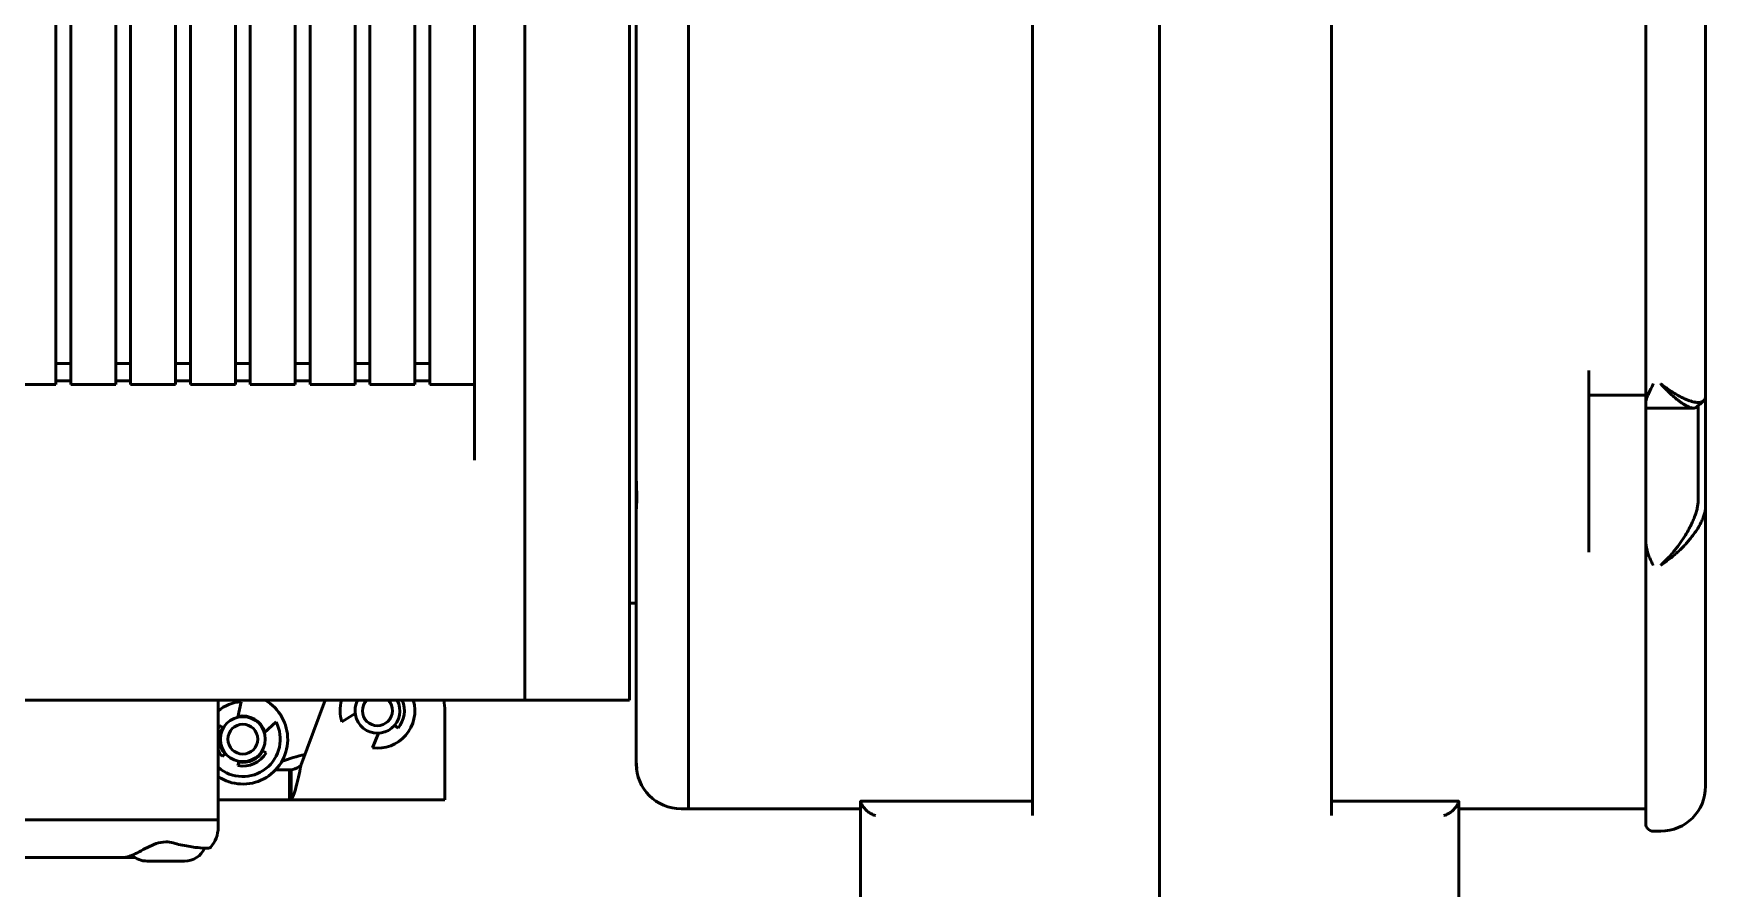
# Model space of a CAD drawing. Header units: millimetres. Extents: x 36 to 3196, y 27 to 5967.
# Drawn here: x 865.8 to 977.6, y 2362.8 to 2419.9 of the extents above; entities that cross this region are included whole.
import ezdxf

# ---------------------------------------------------------------- set-up
doc = ezdxf.new("R2010")
doc.units = ezdxf.units.MM
doc.layers.add('외형선(ISO)', color=7, linetype='Continuous', lineweight=50)

msp = doc.modelspace()

# ---------------------------------------------------------------- linework, layer by layer
at = {"layer": '외형선(ISO)'}
for p, q in [((909.6457, 2368.0938), (909.6457, 2475.5938)), ((909.6457, 2475.5938), (909.6457, 2368.0938)), ((932.6457, 2371.6931), (932.6457, 2475.5938)), ((932.6457, 2371.6931), (932.6457, 2475.5938)), ((941.1457, 2371.6931), (941.1457, 2475.5938)), ((941.1457, 2371.6931), (941.1457, 2475.5938)), ((952.6457, 2371.6931), (952.6457, 2475.5938)), ((952.6457, 2371.6931), (952.6457, 2475.5938)), ((973.6457, 2463.2126), (973.6457, 2395.2358)), ((977.6457, 2461.8946), (977.6457, 2395.6852)), ((867.3457, 2397.8488), (867.3457, 2445.8388)), ((868.3457, 2445.8388), (868.3457, 2397.8488)), ((871.3457, 2397.8488), (871.3457, 2445.8388)), ((872.3457, 2445.8388), (872.3457, 2397.8488)), ((875.3457, 2397.8488), (875.3457, 2445.8388)), ((876.3457, 2445.8388), (876.3457, 2397.8488)), ((879.3457, 2397.8488), (879.3457, 2445.8388)), ((880.3457, 2445.8388), (880.3457, 2397.8488)), ((883.3457, 2397.8488), (883.3457, 2445.8388)), ((884.3457, 2445.8388), (884.3457, 2397.8488)), ((887.3457, 2397.8488), (887.3457, 2445.8388)), ((888.3457, 2445.8388), (888.3457, 2397.8488)), ((891.3457, 2397.8488), (891.3457, 2445.8388)), ((892.3457, 2445.8388), (892.3457, 2397.8488)), ((898.6957, 2405.6274), (898.6957, 2435.6472)), ((898.6957, 2435.6472), (898.6957, 2405.6274)), ((905.6957, 2405.6274), (905.6957, 2435.6472)), ((895.3457, 2412.5164), (895.3457, 2431.1712)), ((906.1457, 2390.5456), (906.1457, 2424.5734)), ((895.3457, 2396.4466), (895.3457, 2412.5164)), ((898.6957, 2394.4343), (898.6957, 2405.6274)), ((898.6957, 2405.6274), (898.6957, 2394.4343)), ((905.6957, 2394.4343), (905.6957, 2405.6274)), ((867.3457, 2397.8488), (868.3457, 2397.8488)), ((867.3457, 2397.8488), (867.3457, 2396.7091)), ((868.3457, 2396.7091), (868.3457, 2397.8488)), ((871.3457, 2397.8488), (872.3457, 2397.8488)), ((871.3457, 2397.8488), (871.3457, 2396.7091)), ((872.3457, 2396.7091), (872.3457, 2397.8488)), ((875.3457, 2397.8488), (876.3457, 2397.8488)), ((875.3457, 2397.8488), (875.3457, 2396.7091)), ((876.3457, 2396.7091), (876.3457, 2397.8488)), ((879.3457, 2397.8488), (880.3457, 2397.8488)), ((879.3457, 2397.8488), (879.3457, 2396.7091)), ((880.3457, 2396.7091), (880.3457, 2397.8488)), ((883.3457, 2397.8488), (884.3457, 2397.8488)), ((883.3457, 2397.8488), (883.3457, 2396.7091)), ((884.3457, 2396.7091), (884.3457, 2397.8488)), ((887.3457, 2397.8488), (888.3457, 2397.8488)), ((887.3457, 2397.8488), (887.3457, 2396.7091)), ((888.3457, 2396.7091), (888.3457, 2397.8488)), ((891.3457, 2397.8488), (892.3457, 2397.8488)), ((891.3457, 2397.8488), (891.3457, 2396.7091)), ((892.3457, 2396.7091), (892.3457, 2397.8488)), ((969.8457, 2385.2357), (969.8457, 2397.3818)), ((867.3457, 2396.4466), (864.3457, 2396.4466)), ((867.3457, 2396.7091), (868.3457, 2396.7091)), ((867.3457, 2396.4466), (867.3457, 2396.7091)), ((868.3457, 2396.7091), (868.3457, 2396.4466)), ((871.3457, 2396.4466), (868.3457, 2396.4466)), ((871.3457, 2396.7091), (872.3457, 2396.7091)), ((871.3457, 2396.4466), (871.3457, 2396.7091)), ((872.3457, 2396.7091), (872.3457, 2396.4466)), ((875.3457, 2396.4466), (872.3457, 2396.4466)), ((875.3457, 2396.7091), (876.3457, 2396.7091)), ((875.3457, 2396.4466), (875.3457, 2396.7091)), ((876.3457, 2396.7091), (876.3457, 2396.4466)), ((879.3457, 2396.4466), (876.3457, 2396.4466)), ((879.3457, 2396.7091), (880.3457, 2396.7091)), ((879.3457, 2396.4466), (879.3457, 2396.7091)), ((880.3457, 2396.7091), (880.3457, 2396.4466)), ((883.3457, 2396.4466), (880.3457, 2396.4466)), ((883.3457, 2396.7091), (884.3457, 2396.7091)), ((883.3457, 2396.4466), (883.3457, 2396.7091)), ((884.3457, 2396.7091), (884.3457, 2396.4466)), ((887.3457, 2396.4466), (884.3457, 2396.4466)), ((887.3457, 2396.7091), (888.3457, 2396.7091)), ((887.3457, 2396.4466), (887.3457, 2396.7091)), ((888.3457, 2396.7091), (888.3457, 2396.4466)), ((891.3457, 2396.4466), (888.3457, 2396.4466)), ((891.3457, 2396.7091), (892.3457, 2396.7091)), ((891.3457, 2396.4466), (891.3457, 2396.7091)), ((892.3457, 2396.7091), (892.3457, 2396.4466)), ((895.3457, 2396.4466), (892.3457, 2396.4466)), ((895.3457, 2396.4466), (895.3457, 2391.407)), ((969.8457, 2395.7471), (973.6457, 2395.7471)), ((973.6457, 2395.2358), (973.6457, 2394.8787)), ((973.6457, 2390.462), (973.6457, 2394.8787)), ((973.6457, 2394.8787), (973.6457, 2390.462)), ((973.6457, 2394.8787), (976.8428, 2394.8787)), ((977.1457, 2395.0352), (977.1457, 2390.462)), ((977.6457, 2395.6852), (977.6457, 2390.0524)), ((898.6957, 2375.3438), (898.6957, 2394.4343)), ((898.6957, 2394.4343), (898.6957, 2375.3438)), ((905.6957, 2375.3438), (905.6957, 2394.4343)), ((906.1457, 2387.9402), (906.1457, 2390.5456)), ((973.6457, 2389.7364), (973.6457, 2390.462)), ((973.6457, 2390.462), (973.6457, 2388.868)), ((977.1457, 2388.868), (977.1457, 2390.462)), ((977.6457, 2390.0524), (977.6457, 2388.4584)), ((973.6457, 2388.868), (973.6457, 2385.9804)), ((977.1457, 2388.868), (977.1457, 2388.6634)), ((977.6457, 2388.4584), (977.6457, 2388.2879)), ((977.6457, 2388.2879), (977.6457, 2369.5938)), ((906.1457, 2371.4639), (906.1457, 2387.9402)), ((973.6457, 2385.9804), (973.6457, 2367.0938)), ((906.1457, 2381.8438), (905.6957, 2381.8438)), ((827.6192, 2375.3438), (875.1957, 2375.3438)), ((875.1957, 2375.3438), (877.195, 2375.3438)), ((898.6957, 2375.3438), (877.195, 2375.3438)), ((878.1957, 2367.3438), (878.1957, 2375.3438)), ((879.5067, 2374.205), (879.7426, 2375.2417)), ((885.3403, 2375.3438), (883.7318, 2370.9858)), ((893.3457, 2370.9858), (893.3457, 2374.6438)), ((905.6957, 2375.3438), (898.6957, 2375.3438)), ((878.2888, 2373.6472), (878.5483, 2373.4966)), ((882.0654, 2373.8939), (881.2825, 2373.1746)), ((886.4594, 2373.8983), (887.3558, 2374.4702)), ((890.2213, 2373.4828), (889.992, 2373.6763)), ((888.9248, 2373.1459), (888.5117, 2372.1662)), ((878.6862, 2371.7922), (878.4751, 2371.5771)), ((881.1431, 2371.991), (881.4026, 2371.8405)), ((906.1457, 2371.1673), (906.1457, 2371.4639)), ((932.6457, 2371.6931), (932.6457, 2367.6377)), ((941.1457, 2371.6931), (941.1457, 2293.4094)), ((941.1457, 2371.6931), (941.1457, 2293.4094)), ((952.6457, 2371.6931), (952.6457, 2367.6377)), ((879.513, 2370.9748), (879.5949, 2371.2649)), ((882.97, 2370.6858), (882.0286, 2370.6858)), ((882.97, 2370.6858), (882.97, 2369.7873)), ((883.0673, 2368.7255), (883.0673, 2370.691)), ((893.3457, 2368.6858), (893.3457, 2370.9858)), ((906.1457, 2371.0938), (906.1457, 2371.1673)), ((882.97, 2369.7873), (882.97, 2368.6858)), ((878.8457, 2368.6858), (878.1957, 2368.6858)), ((882.97, 2368.6858), (878.8457, 2368.6858)), ((882.97, 2368.6858), (893.3457, 2368.6858)), ((909.6457, 2368.0938), (909.1457, 2368.0938)), ((921.1457, 2368.0938), (909.6457, 2368.0938)), ((921.1465, 2368.5992), (932.6457, 2368.5992)), ((961.145, 2368.5992), (952.6457, 2368.5992)), ((973.6457, 2368.0938), (961.1457, 2368.0938)), ((815.5376, 2367.3438), (875.1957, 2367.3438)), ((815.5376, 2367.3438), (875.1957, 2367.3438)), ((878.1957, 2367.3438), (875.1957, 2367.3438)), ((875.1957, 2367.3438), (878.1957, 2367.3438)), ((878.1957, 2366.8438), (878.1957, 2367.3438)), ((974.1457, 2366.5938), (974.6457, 2366.5938)), ((811.7609, 2364.8438), (871.9685, 2364.8438)), ((872.6166, 2364.8438), (871.9685, 2364.8438)), ((875.9457, 2364.5938), (873.4457, 2364.5938))]:
    msp.add_line(p, q, dxfattribs=at)
for radius in [1.5, 1]:
    msp.add_circle((879.8457, 2372.7438), radius, dxfattribs=at)
for centre, radius, start, end in [((879.8457, 2372.7438), 3, 236.632987, 60.073565), ((879.8457, 2372.7438), 2.5, 92.362935, 131.299873), ((888.8457, 2374.6438), 2.5, 163.739795, 197.348651), ((888.8457, 2374.6438), 1.5, 152.181861, 27.818139), ((888.8457, 2374.6438), 1, 135.572996, 44.427004), ((888.8457, 2374.6438), 2.5, 262.321188, 16.260205), ((888.8457, 2374.6438), 1.8, 319.834919, 22.88538), ((889.3457, 2374.6438), 4, 0, 10.078658), ((879.8457, 2372.7438), 2.5, 228.700127, 27.390398), ((879.8457, 2372.7438), 1.8, 149.876666, 156.443536), ((879.8457, 2372.7438), 1.55, 149.876666, 219.576669), ((879.8457, 2372.7438), 1.55, 17.583337, 102.169995), ((879.8457, 2372.7438), 1.8, 203.556464, 220.405446), ((879.8457, 2372.7438), 1.8, 259.347887, 329.876666), ((879.8457, 2372.7438), 1.55, 260.176663, 329.876666), ((886.1705, 2361.962), 10, 102.509538, 111.890421), ((909.1457, 2371.0938), 3, 180, 270), ((974.6457, 2369.5938), 3, 270, 0), ((876.1957, 2366.8438), 2, 318.140429, 0), ((974.1457, 2367.0938), 0.5, 180, 270), ((873.4457, 2366.0938), 1.5, 227.895162, 270), ((875.9457, 2366.0938), 1.5, 270, 334.915698)]:
    msp.add_arc(centre, radius, start, end, dxfattribs=at)
for points, knots in [([(973.6457, 2395.2358), (973.6457, 2395.2867), (973.6558, 2395.3465), (973.7108, 2395.5412), (973.7743, 2395.6926), (973.9434, 2396.0651), (974.0432, 2396.2735), (974.1436, 2396.498), (974.1447, 2396.5003), (974.1457, 2396.5027)], [0.620418882, 0.620418882, 0.620418882, 0.620418882, 0.667518905, 0.667518905, 0.750558059, 0.750558059, 0.836249708, 0.836249708, 0.837158653, 0.837158653, 0.837158653, 0.837158653]), ([(974.6457, 2396.5027), (974.6562, 2396.4947), (974.6668, 2396.4866), (974.6774, 2396.4785), (974.6879, 2396.4705), (974.6985, 2396.4625), (974.7091, 2396.4545), (974.7302, 2396.4386), (974.7513, 2396.4228), (974.7724, 2396.4071), (974.8146, 2396.3757), (974.8567, 2396.3447), (974.8987, 2396.3143), (974.9826, 2396.2535), (975.0663, 2396.1946), (975.1497, 2396.1377), (975.233, 2396.0808), (975.3161, 2396.0259), (975.3988, 2395.973), (975.4401, 2395.9466), (975.4814, 2395.9207), (975.5226, 2395.8953), (975.5638, 2395.8699), (975.6049, 2395.8451), (975.646, 2395.8208), (975.687, 2395.7965), (975.7279, 2395.7727), (975.7685, 2395.7497), (975.8091, 2395.7267), (975.8494, 2395.7043), (975.8894, 2395.6827), (975.9694, 2395.6393), (976.0483, 2395.5987), (976.126, 2395.561), (976.2037, 2395.5233), (976.2802, 2395.4884), (976.3554, 2395.4566), (976.4306, 2395.4249), (976.5046, 2395.3962), (976.5772, 2395.3709), (976.6135, 2395.3583), (976.6494, 2395.3465), (976.6849, 2395.3357), (976.7205, 2395.3248), (976.7553, 2395.315), (976.7895, 2395.3062), (976.8237, 2395.2973), (976.8573, 2395.2895), (976.8901, 2395.2828), (976.923, 2395.276), (976.9552, 2395.2704), (976.9867, 2395.2658), (977.0182, 2395.2612), (977.049, 2395.2578), (977.079, 2395.2555), (977.109, 2395.2532), (977.1383, 2395.2521), (977.1668, 2395.2522), (977.1953, 2395.2523), (977.2229, 2395.2537), (977.2498, 2395.2565), (977.2766, 2395.2592), (977.3023, 2395.2633), (977.3269, 2395.2688), (977.3514, 2395.2742), (977.3748, 2395.2811), (977.397, 2395.2894), (977.4191, 2395.2976), (977.44, 2395.3073), (977.4596, 2395.3185), (977.4792, 2395.3297), (977.4976, 2395.3425), (977.5145, 2395.3568), (977.5314, 2395.3711), (977.547, 2395.3871), (977.5609, 2395.4046), (977.5747, 2395.422), (977.5869, 2395.4409), (977.5975, 2395.4613), (977.608, 2395.4816), (977.6169, 2395.5035), (977.624, 2395.5268), (977.6383, 2395.5735), (977.6457, 2395.6262), (977.6457, 2395.6852)], [-1, -1, -1, -1, -0.9921875, -0.9921875, -0.9921875, -0.984375, -0.984375, -0.984375, -0.96875, -0.96875, -0.96875, -0.9375, -0.9375, -0.9375, -0.875, -0.875, -0.875, -0.8125, -0.8125, -0.8125, -0.78125, -0.78125, -0.78125, -0.75, -0.75, -0.75, -0.71875, -0.71875, -0.71875, -0.6875, -0.6875, -0.6875, -0.625, -0.625, -0.625, -0.5625, -0.5625, -0.5625, -0.5, -0.5, -0.5, -0.46875, -0.46875, -0.46875, -0.4375, -0.4375, -0.4375, -0.40625, -0.40625, -0.40625, -0.375, -0.375, -0.375, -0.34375, -0.34375, -0.34375, -0.3125, -0.3125, -0.3125, -0.28125, -0.28125, -0.28125, -0.25, -0.25, -0.25, -0.21875, -0.21875, -0.21875, -0.1875, -0.1875, -0.1875, -0.15625, -0.15625, -0.15625, -0.125, -0.125, -0.125, -0.09375, -0.09375, -0.09375, -0.0625, -0.0625, -0.0625, 0, 0, 0, 0]), ([(977.0407, 2394.9436), (977.0393, 2394.9424), (977.0378, 2394.9411), (977.0364, 2394.9399), (977.0223, 2394.9282), (977.007, 2394.9183), (976.9906, 2394.9101), (976.9743, 2394.9018), (976.9569, 2394.8953), (976.9384, 2394.8903), (976.92, 2394.8854), (976.9005, 2394.8821), (976.88, 2394.8803), (976.8596, 2394.8785), (976.8381, 2394.8782), (976.8157, 2394.8794), (976.7934, 2394.8807), (976.7704, 2394.8834), (976.7466, 2394.8874), (976.7229, 2394.8915), (976.6985, 2394.8969), (976.6735, 2394.9036), (976.6484, 2394.9103), (976.6228, 2394.9183), (976.5965, 2394.9275), (976.5703, 2394.9366), (976.5435, 2394.947), (976.5161, 2394.9586), (976.4887, 2394.9701), (976.4607, 2394.9828), (976.4322, 2394.9966), (976.4037, 2395.0104), (976.3747, 2395.0253), (976.3451, 2395.0413), (976.3155, 2395.0573), (976.2855, 2395.0743), (976.2553, 2395.0922), (976.1948, 2395.128), (976.1331, 2395.1674), (976.0705, 2395.21), (976.0078, 2395.2527), (975.944, 2395.2986), (975.8793, 2395.3475), (975.8145, 2395.3964), (975.7488, 2395.4484), (975.6821, 2395.5033), (975.6488, 2395.5307), (975.6152, 2395.5589), (975.5814, 2395.5877), (975.5476, 2395.6166), (975.5134, 2395.6462), (975.4792, 2395.6765), (975.445, 2395.7067), (975.4108, 2395.7374), (975.3765, 2395.7688), (975.3421, 2395.8001), (975.3077, 2395.8319), (975.2733, 2395.8643), (975.2043, 2395.9291), (975.1352, 2395.996), (975.0657, 2396.0649), (974.9962, 2396.1338), (974.9265, 2396.2048), (974.8565, 2396.2778), (974.8215, 2396.3142), (974.7864, 2396.3513), (974.7513, 2396.3887), (974.7337, 2396.4075), (974.7161, 2396.4264), (974.6985, 2396.4454), (974.6897, 2396.4549), (974.6809, 2396.4644), (974.6721, 2396.474), (974.6633, 2396.4835), (974.6544, 2396.4932), (974.6457, 2396.5027)], [-0.846970401, -0.846970401, -0.846970401, -0.846970401, -0.84375, -0.84375, -0.84375, -0.8125, -0.8125, -0.8125, -0.78125, -0.78125, -0.78125, -0.75, -0.75, -0.75, -0.71875, -0.71875, -0.71875, -0.6875, -0.6875, -0.6875, -0.65625, -0.65625, -0.65625, -0.625, -0.625, -0.625, -0.59375, -0.59375, -0.59375, -0.5625, -0.5625, -0.5625, -0.53125, -0.53125, -0.53125, -0.5, -0.5, -0.5, -0.4375, -0.4375, -0.4375, -0.375, -0.375, -0.375, -0.3125, -0.3125, -0.3125, -0.28125, -0.28125, -0.28125, -0.25, -0.25, -0.25, -0.21875, -0.21875, -0.21875, -0.1875, -0.1875, -0.1875, -0.125, -0.125, -0.125, -0.0625, -0.0625, -0.0625, -0.03125, -0.03125, -0.03125, -0.015625, -0.015625, -0.015625, -0.0078125, -0.0078125, -0.0078125, 0, 0, 0, 0]), ([(906.1457, 2390.5456), (906.1457, 2390.4046), (906.1486, 2390.2632), (906.1619, 2389.8176), (906.1759, 2389.526), (906.1889, 2389.0186), (906.1892, 2388.8016), (906.1772, 2388.4022), (906.1635, 2388.23), (906.1492, 2388.0357), (906.1457, 2387.982), (906.1457, 2387.9402)], [-0.895644827, -0.895644827, -0.895644827, -0.895644827, -0.848916301, -0.848916301, -0.747481993, -0.747481993, -0.657032159, -0.657032159, -0.556432131, -0.556432131, -0.505511855, -0.505511855, -0.505511855, -0.505511855]), ([(974.6457, 2384.3761), (974.6544, 2384.384), (974.6633, 2384.392), (974.6721, 2384.4), (974.6809, 2384.4081), (974.6897, 2384.4161), (974.6985, 2384.4242), (974.7161, 2384.4404), (974.7337, 2384.4568), (974.7513, 2384.4733), (974.7864, 2384.5063), (974.8215, 2384.5399), (974.8565, 2384.574), (974.9265, 2384.6422), (974.9962, 2384.7127), (975.0657, 2384.7854), (975.1352, 2384.8581), (975.2043, 2384.9331), (975.2733, 2385.0104), (975.3077, 2385.0491), (975.3421, 2385.0883), (975.3765, 2385.1281), (975.4108, 2385.1679), (975.445, 2385.2084), (975.4792, 2385.2494), (975.5134, 2385.2904), (975.5476, 2385.332), (975.5814, 2385.374), (975.6152, 2385.416), (975.6488, 2385.4584), (975.6821, 2385.5012), (975.7488, 2385.5868), (975.8145, 2385.674), (975.8793, 2385.7631), (975.944, 2385.8521), (976.0078, 2385.9428), (976.0705, 2386.0354), (976.1331, 2386.1281), (976.1948, 2386.2226), (976.2553, 2386.3191), (976.2855, 2386.3673), (976.3155, 2386.4162), (976.3451, 2386.4654), (976.3747, 2386.5147), (976.4037, 2386.5641), (976.4322, 2386.6137), (976.4607, 2386.6633), (976.4887, 2386.7131), (976.5161, 2386.7631), (976.5435, 2386.813), (976.5703, 2386.8632), (976.5965, 2386.9136), (976.6228, 2386.964), (976.6484, 2387.0146), (976.6735, 2387.0654), (976.6985, 2387.1162), (976.7229, 2387.1672), (976.7466, 2387.2185), (976.7704, 2387.2698), (976.7934, 2387.3212), (976.8157, 2387.373), (976.8381, 2387.4248), (976.8596, 2387.4765), (976.88, 2387.5278), (976.9005, 2387.5791), (976.92, 2387.6302), (976.9384, 2387.681), (976.9569, 2387.7318), (976.9743, 2387.7823), (976.9906, 2387.8326), (977.007, 2387.8828), (977.0223, 2387.9328), (977.0364, 2387.9824), (977.0505, 2388.032), (977.0635, 2388.0816), (977.075, 2388.13), (977.0866, 2388.1784), (977.0967, 2388.2258), (977.1055, 2388.2723), (977.1143, 2388.3187), (977.1217, 2388.3642), (977.1276, 2388.4087), (977.1395, 2388.4977), (977.1457, 2388.5826), (977.1457, 2388.6634)], [-1, -1, -1, -1, -0.9921875, -0.9921875, -0.9921875, -0.984375, -0.984375, -0.984375, -0.96875, -0.96875, -0.96875, -0.9375, -0.9375, -0.9375, -0.875, -0.875, -0.875, -0.8125, -0.8125, -0.8125, -0.78125, -0.78125, -0.78125, -0.75, -0.75, -0.75, -0.71875, -0.71875, -0.71875, -0.6875, -0.6875, -0.6875, -0.625, -0.625, -0.625, -0.5625, -0.5625, -0.5625, -0.5, -0.5, -0.5, -0.46875, -0.46875, -0.46875, -0.4375, -0.4375, -0.4375, -0.40625, -0.40625, -0.40625, -0.375, -0.375, -0.375, -0.34375, -0.34375, -0.34375, -0.3125, -0.3125, -0.3125, -0.28125, -0.28125, -0.28125, -0.25, -0.25, -0.25, -0.21875, -0.21875, -0.21875, -0.1875, -0.1875, -0.1875, -0.15625, -0.15625, -0.15625, -0.125, -0.125, -0.125, -0.09375, -0.09375, -0.09375, -0.0625, -0.0625, -0.0625, 0, 0, 0, 0]), ([(977.6457, 2388.2879), (977.6457, 2388.2075), (977.6383, 2388.1239), (977.624, 2388.0371), (977.6169, 2387.9937), (977.608, 2387.9495), (977.5975, 2387.9046), (977.5869, 2387.8596), (977.5747, 2387.8139), (977.5609, 2387.7674), (977.547, 2387.7209), (977.5314, 2387.6735), (977.5145, 2387.6262), (977.4976, 2387.5789), (977.4792, 2387.5314), (977.4596, 2387.4838), (977.44, 2387.4362), (977.4191, 2387.3884), (977.397, 2387.3406), (977.3748, 2387.2927), (977.3514, 2387.2447), (977.3269, 2387.1966), (977.3023, 2387.1485), (977.2766, 2387.1001), (977.2498, 2387.0518), (977.2229, 2387.0036), (977.1953, 2386.9557), (977.1668, 2386.9081), (977.1383, 2386.8605), (977.109, 2386.8133), (977.079, 2386.7663), (977.049, 2386.7193), (977.0182, 2386.6727), (976.9867, 2386.6263), (976.9552, 2386.5799), (976.923, 2386.5339), (976.8901, 2386.488), (976.8573, 2386.4422), (976.8237, 2386.3967), (976.7895, 2386.3514), (976.7553, 2386.3061), (976.7205, 2386.2611), (976.6849, 2386.2163), (976.6494, 2386.1715), (976.6135, 2386.1272), (976.5772, 2386.0835), (976.5046, 2385.9961), (976.4306, 2385.9108), (976.3554, 2385.8275), (976.2802, 2385.7442), (976.2037, 2385.663), (976.126, 2385.5835), (976.0483, 2385.5041), (975.9694, 2385.4265), (975.8894, 2385.3507), (975.8494, 2385.3128), (975.8091, 2385.2754), (975.7685, 2385.2383), (975.7279, 2385.2013), (975.687, 2385.1647), (975.646, 2385.1287), (975.6049, 2385.0927), (975.5638, 2385.0572), (975.5226, 2385.0224), (975.4814, 2384.9876), (975.4401, 2384.9534), (975.3988, 2384.9198), (975.3161, 2384.8525), (975.233, 2384.7875), (975.1497, 2384.7249), (975.0663, 2384.6622), (974.9826, 2384.6018), (974.8987, 2384.5436), (974.8567, 2384.5146), (974.8146, 2384.4861), (974.7724, 2384.4581), (974.7513, 2384.4442), (974.7302, 2384.4303), (974.7091, 2384.4167), (974.6985, 2384.4098), (974.6879, 2384.403), (974.6774, 2384.3962), (974.6668, 2384.3895), (974.6562, 2384.3827), (974.6457, 2384.3761)], [-1, -1, -1, -1, -0.9375, -0.9375, -0.9375, -0.90625, -0.90625, -0.90625, -0.875, -0.875, -0.875, -0.84375, -0.84375, -0.84375, -0.8125, -0.8125, -0.8125, -0.78125, -0.78125, -0.78125, -0.75, -0.75, -0.75, -0.71875, -0.71875, -0.71875, -0.6875, -0.6875, -0.6875, -0.65625, -0.65625, -0.65625, -0.625, -0.625, -0.625, -0.59375, -0.59375, -0.59375, -0.5625, -0.5625, -0.5625, -0.53125, -0.53125, -0.53125, -0.5, -0.5, -0.5, -0.4375, -0.4375, -0.4375, -0.375, -0.375, -0.375, -0.3125, -0.3125, -0.3125, -0.28125, -0.28125, -0.28125, -0.25, -0.25, -0.25, -0.21875, -0.21875, -0.21875, -0.1875, -0.1875, -0.1875, -0.125, -0.125, -0.125, -0.0625, -0.0625, -0.0625, -0.03125, -0.03125, -0.03125, -0.015625, -0.015625, -0.015625, -0.0078125, -0.0078125, -0.0078125, 0, 0, 0, 0]), ([(973.6457, 2385.9804), (973.6457, 2385.7952), (973.6764, 2385.5911), (973.8265, 2385.0266), (973.9795, 2384.6845), (974.1436, 2384.38), (974.1447, 2384.3781), (974.1457, 2384.3761)], [-0.213745231, -0.213745231, -0.213745231, -0.213745231, -0.132568287, -0.132568287, 0, 0, 0.000856776, 0.000856776, 0.000856776, 0.000856776]), ([(906.1457, 2371.4639), (906.1457, 2371.2554), (906.1609, 2371.0838), (906.1846, 2370.8382), (906.1909, 2370.7749), (906.18, 2370.7807), (906.1622, 2370.8547), (906.1482, 2371.0448), (906.1457, 2371.1023), (906.1457, 2371.1673)], [-0.897920286, -0.897920286, -0.897920286, -0.897920286, -0.786696584, -0.786696584, -0.669803818, -0.669803818, -0.548309921, -0.548309921, -0.50547008, -0.50547008, -0.50547008, -0.50547008]), ([(883.0673, 2368.7255), (883.1227, 2368.7746), (883.1781, 2368.8693), (883.2888, 2369.1386), (883.3442, 2369.3133), (883.4549, 2369.7219), (883.5103, 2369.9557), (883.6211, 2370.4551), (883.6764, 2370.7204), (883.7318, 2370.9858)], [0, 0, 0, 0, 0.25, 0.25, 0.5, 0.5, 0.75, 0.75, 1, 1, 1, 1]), ([(883.0673, 2370.691), (883.1089, 2370.6958), (883.1503, 2370.7039), (883.2335, 2370.7264), (883.2749, 2370.7406), (883.3442, 2370.7687), (883.3719, 2370.781), (883.4273, 2370.8077), (883.4549, 2370.8219), (883.5242, 2370.8595), (883.5656, 2370.8837), (883.6488, 2370.934), (883.6902, 2370.9598), (883.7318, 2370.9858)], [-0.0784586426, -0.0784586426, -0.0784586426, -0.0784586426, -0.0637445786, -0.0637445786, -0.0490308899, -0.0490308899, -0.0392293308, -0.0392293308, -0.0294277704, -0.0294277704, -0.0147140729, -0.0147140729, 0, 0, 0, 0]), ([(882.97, 2368.6858), (882.9863, 2368.6858), (883.0025, 2368.6892), (883.0349, 2368.7024), (883.0511, 2368.7123), (883.0673, 2368.7255)], [-0.0439714955, -0.0439714955, -0.0439714955, -0.0439714955, -0.0219857478, -0.0219857478, 0, 0, 0, 0]), ([(921.1457, 2181.1173), (921.1457, 2186.5976), (921.1457, 2191.981), (921.1457, 2197.2688), (921.1457, 2197.3083), (921.1457, 2197.3479), (921.1457, 2197.3874), (921.1457, 2202.6342), (921.1457, 2207.7868), (921.1457, 2212.8451), (921.1457, 2212.9214), (921.1457, 2212.9976), (921.1457, 2213.0738), (921.1457, 2218.0913), (921.1457, 2223.0159), (921.1457, 2227.8494), (921.1457, 2227.9596), (921.1457, 2228.0697), (921.1457, 2228.1797), (921.1457, 2230.521), (921.1457, 2232.841), (921.1457, 2235.1393), (921.1457, 2235.2654), (921.1457, 2235.3913), (921.1457, 2235.5172), (921.1457, 2237.7952), (921.1457, 2240.0521), (921.1457, 2242.2888), (921.1457, 2242.4301), (921.1457, 2242.5712), (921.1457, 2242.7123), (921.1457, 2243.75), (921.1457, 2244.7832), (921.1457, 2245.8106), (921.1457, 2245.959), (921.1457, 2246.1074), (921.1457, 2246.2556), (921.1457, 2247.2725), (921.1457, 2248.2836), (921.1457, 2249.2888), (921.1457, 2249.4438), (921.1457, 2249.5988), (921.1457, 2249.7536), (921.1457, 2251.8979), (921.1457, 2254.0153), (921.1457, 2256.106), (921.1457, 2256.2738), (921.1457, 2256.4413), (921.1457, 2256.6087), (921.1457, 2258.6784), (921.1457, 2260.7221), (921.1457, 2262.7404), (921.1457, 2262.92), (921.1457, 2263.0993), (921.1457, 2263.2784), (921.1457, 2265.276), (921.1457, 2267.2488), (921.1457, 2269.1976), (921.1457, 2269.3883), (921.1457, 2269.5787), (921.1457, 2269.7689), (921.1457, 2271.6973), (921.1457, 2273.6022), (921.1457, 2275.4851), (921.1457, 2275.6863), (921.1457, 2275.8873), (921.1457, 2276.088), (921.1457, 2277.9508), (921.1457, 2279.7921), (921.1457, 2281.6141), (921.1457, 2281.8255), (921.1457, 2282.0367), (921.1457, 2282.2475), (921.1457, 2284.05), (921.1457, 2285.8337), (921.1457, 2287.5988), (921.1457, 2287.8201), (921.1457, 2288.0411), (921.1457, 2288.2618), (921.1457, 2290.0076), (921.1457, 2291.7352), (921.1457, 2293.4438), (921.1457, 2293.6741), (921.1457, 2293.9041), (921.1457, 2294.1338), (921.1457, 2297.7417), (921.1457, 2301.2637), (921.1457, 2304.6932), (921.1457, 2304.9389), (921.1457, 2305.184), (921.1457, 2305.4287), (921.1457, 2307.0009), (921.1457, 2308.5534), (921.1457, 2310.0868), (921.1457, 2310.3387), (921.1457, 2310.5901), (921.1457, 2310.8409), (921.1457, 2312.3548), (921.1457, 2313.85), (921.1457, 2315.3289), (921.1457, 2315.5868), (921.1457, 2315.8443), (921.1457, 2316.1012), (921.1457, 2317.5617), (921.1457, 2319.0064), (921.1457, 2320.4382), (921.1457, 2320.7028), (921.1457, 2320.9668), (921.1457, 2321.2305), (921.1457, 2322.6449), (921.1457, 2324.047), (921.1457, 2325.4394), (921.1457, 2325.7112), (921.1457, 2325.9827), (921.1457, 2326.2538), (921.1457, 2327.0836), (921.1457, 2327.9098), (921.1457, 2328.7322), (921.1457, 2329.2737), (921.1457, 2329.8136), (921.1457, 2330.3515), (921.1457, 2330.6305), (921.1457, 2330.909), (921.1457, 2331.187), (921.1457, 2331.7166), (921.1457, 2332.2442), (921.1457, 2332.769), (921.1457, 2333.0503), (921.1457, 2333.3308), (921.1457, 2333.6104), (921.1457, 2334.126), (921.1457, 2334.6384), (921.1457, 2335.1471), (921.1457, 2335.4288), (921.1457, 2335.7094), (921.1457, 2335.9889), (921.1457, 2337.2661), (921.1457, 2338.5196), (921.1457, 2339.7541), (921.1457, 2340.0355), (921.1457, 2340.3159), (921.1457, 2340.5953), (921.1457, 2341.81), (921.1457, 2343.0066), (921.1457, 2344.1932), (921.1457, 2344.4771), (921.1457, 2344.7604), (921.1457, 2345.0431), (921.1457, 2346.2139), (921.1457, 2347.3756), (921.1457, 2348.5288), (921.1457, 2348.8181), (921.1457, 2349.1067), (921.1457, 2349.3949), (921.1457, 2350.5332), (921.1457, 2351.6632), (921.1457, 2352.7827), (921.1457, 2353.0765), (921.1457, 2353.3697), (921.1457, 2353.662), (921.1457, 2354.7654), (921.1457, 2355.8579), (921.1457, 2356.9376), (921.1457, 2357.2339), (921.1457, 2357.5292), (921.1457, 2357.8236), (921.1457, 2358.8859), (921.1457, 2359.9352), (921.1457, 2360.9699), (921.1457, 2361.2665), (921.1457, 2361.5618), (921.1457, 2361.8559), (921.1457, 2363.1761), (921.1457, 2364.471), (921.1457, 2365.7376), (921.1457, 2366.7032), (921.1457, 2367.6522), (921.1457, 2368.5829)], [0, 0, 0, 0, 0.018880527, 0.018880527, 0.018880527, 0.019021777, 0.019021777, 0.019021777, 0.037761055, 0.037761055, 0.037761055, 0.038043557, 0.038043557, 0.038043557, 0.056641582, 0.056641582, 0.056641582, 0.057065323, 0.057065323, 0.057065323, 0.066081846, 0.066081846, 0.066081846, 0.066576256, 0.066576256, 0.066576256, 0.075522109, 0.075522109, 0.075522109, 0.076086975, 0.076086975, 0.076086975, 0.080242241, 0.080242241, 0.080242241, 0.08084261, 0.08084261, 0.08084261, 0.084962373, 0.084962373, 0.084962373, 0.085597973, 0.085597973, 0.085597973, 0.094402637, 0.094402637, 0.094402637, 0.095108898, 0.095108898, 0.095108898, 0.1038429, 0.1038429, 0.1038429, 0.104619774, 0.104619774, 0.104619774, 0.113283164, 0.113283164, 0.113283164, 0.114130668, 0.114130668, 0.114130668, 0.122723428, 0.122723428, 0.122723428, 0.123641555, 0.123641555, 0.123641555, 0.132163691, 0.132163691, 0.132163691, 0.133152442, 0.133152442, 0.133152442, 0.141603955, 0.141603955, 0.141603955, 0.142663333, 0.142663333, 0.142663333, 0.151044219, 0.151044219, 0.151044219, 0.152174221, 0.152174221, 0.152174221, 0.169924746, 0.169924746, 0.169924746, 0.171195995, 0.171195995, 0.171195995, 0.17936501, 0.17936501, 0.17936501, 0.180706896, 0.180706896, 0.180706896, 0.188805273, 0.188805273, 0.188805273, 0.190217771, 0.190217771, 0.190217771, 0.198245537, 0.198245537, 0.198245537, 0.199728675, 0.199728675, 0.199728675, 0.207685801, 0.207685801, 0.207685801, 0.209239533, 0.209239533, 0.209239533, 0.213994937, 0.213994937, 0.213994937, 0.217126064, 0.217126064, 0.217126064, 0.218750471, 0.218750471, 0.218750471, 0.221846196, 0.221846196, 0.221846196, 0.223505945, 0.223505945, 0.223505945, 0.226566328, 0.226566328, 0.226566328, 0.228261117, 0.228261117, 0.228261117, 0.236006592, 0.236006592, 0.236006592, 0.237772259, 0.237772259, 0.237772259, 0.245446855, 0.245446855, 0.245446855, 0.247283097, 0.247283097, 0.247283097, 0.254887119, 0.254887119, 0.254887119, 0.256793996, 0.256793996, 0.256793996, 0.264327383, 0.264327383, 0.264327383, 0.266304876, 0.266304876, 0.266304876, 0.273767646, 0.273767646, 0.273767646, 0.275815764, 0.275815764, 0.275815764, 0.28320791, 0.28320791, 0.28320791, 0.285326711, 0.285326711, 0.285326711, 0.294838196, 0.294838196, 0.294838196, 0.302088437, 0.302088437, 0.302088437, 0.302088437]), ([(921.1458, 2368.5923), (921.146, 2368.6028), (921.1465, 2368.6014), (921.1516, 2368.5802), (921.1547, 2368.5675), (921.1672, 2368.5244), (921.1793, 2368.4885), (921.2176, 2368.4002), (921.2438, 2368.3492), (921.3154, 2368.2335), (921.3643, 2368.1666), (921.4884, 2368.0264), (921.5638, 2367.955), (921.7212, 2367.8344), (921.796, 2367.7866), (921.9453, 2367.708), (922.0205, 2367.6764), (922.1122, 2367.6472), (922.129, 2367.6423), (922.1457, 2367.6377)], [-0.212301531, -0.212301531, -0.212301531, -0.212301531, -0.187253194, -0.187253194, -0.171607734, -0.171607734, -0.14689404, -0.14689404, -0.120591833, -0.120591833, -0.089479805, -0.089479805, -0.055796867, -0.055796867, -0.027560313, -0.027560313, 0, 0, 0.006143447, 0.006143447, 0.006143447, 0.006143447]), ([(961.1456, 2368.5923), (961.1455, 2368.6028), (961.145, 2368.6014), (961.1398, 2368.5802), (961.1368, 2368.5675), (961.1242, 2368.5244), (961.1122, 2368.4885), (961.0739, 2368.4002), (961.0476, 2368.3492), (960.976, 2368.2335), (960.9271, 2368.1666), (960.803, 2368.0264), (960.7276, 2367.955), (960.5703, 2367.8344), (960.4954, 2367.7866), (960.3461, 2367.708), (960.271, 2367.6764), (960.1793, 2367.6472), (960.1624, 2367.6423), (960.1457, 2367.6377)], [0.000001, 0.000001, 0.000001, 0.000001, 0.018887871, 0.018887871, 0.030684814, 0.030684814, 0.04931936, 0.04931936, 0.069151672, 0.069151672, 0.092610671, 0.092610671, 0.11800818, 0.11800818, 0.139299022, 0.139299022, 0.160079967, 0.160079967, 0.16471223, 0.16471223, 0.16471223, 0.16471223]), ([(961.1457, 2368.5829), (961.1457, 2367.6522), (961.1457, 2366.7032), (961.1457, 2365.7376), (961.1457, 2364.471), (961.1457, 2363.1761), (961.1457, 2361.8559), (961.1457, 2361.5618), (961.1457, 2361.2665), (961.1457, 2360.9699), (961.1457, 2359.9352), (961.1457, 2358.8859), (961.1457, 2357.8236), (961.1457, 2357.5292), (961.1457, 2357.2339), (961.1457, 2356.9376), (961.1457, 2355.8579), (961.1457, 2354.7654), (961.1457, 2353.662), (961.1457, 2353.3697), (961.1457, 2353.0765), (961.1457, 2352.7827), (961.1457, 2351.6632), (961.1457, 2350.5332), (961.1457, 2349.3949), (961.1457, 2349.1067), (961.1457, 2348.8181), (961.1457, 2348.5288), (961.1457, 2347.3756), (961.1457, 2346.2139), (961.1457, 2345.0431), (961.1457, 2344.7604), (961.1457, 2344.4771), (961.1457, 2344.1932), (961.1457, 2343.0066), (961.1457, 2341.81), (961.1457, 2340.5953), (961.1457, 2340.3159), (961.1457, 2340.0355), (961.1457, 2339.7541), (961.1457, 2338.5196), (961.1457, 2337.2661), (961.1457, 2335.9889), (961.1457, 2335.7094), (961.1457, 2335.4288), (961.1457, 2335.1471), (961.1457, 2334.6384), (961.1457, 2334.126), (961.1457, 2333.6104), (961.1457, 2333.3308), (961.1457, 2333.0503), (961.1457, 2332.769), (961.1457, 2332.2442), (961.1457, 2331.7166), (961.1457, 2331.187), (961.1457, 2330.909), (961.1457, 2330.6305), (961.1457, 2330.3515), (961.1457, 2329.8136), (961.1457, 2329.2737), (961.1457, 2328.7322), (961.1457, 2327.9098), (961.1457, 2327.0836), (961.1457, 2326.2538), (961.1457, 2325.9827), (961.1457, 2325.7112), (961.1457, 2325.4394), (961.1457, 2324.047), (961.1457, 2322.6449), (961.1457, 2321.2305), (961.1457, 2320.9668), (961.1457, 2320.7028), (961.1457, 2320.4382), (961.1457, 2319.0064), (961.1457, 2317.5617), (961.1457, 2316.1012), (961.1457, 2315.8443), (961.1457, 2315.5868), (961.1457, 2315.3289), (961.1457, 2313.85), (961.1457, 2312.3548), (961.1457, 2310.8409), (961.1457, 2310.5901), (961.1457, 2310.3387), (961.1457, 2310.0868), (961.1457, 2308.5534), (961.1457, 2307.0009), (961.1457, 2305.4287), (961.1457, 2305.184), (961.1457, 2304.9389), (961.1457, 2304.6932), (961.1457, 2301.2637), (961.1457, 2297.7417), (961.1457, 2294.1338), (961.1457, 2293.9041), (961.1457, 2293.6741), (961.1457, 2293.4438), (961.1457, 2291.7352), (961.1457, 2290.0076), (961.1457, 2288.2618), (961.1457, 2288.0411), (961.1457, 2287.8201), (961.1457, 2287.5988), (961.1457, 2285.8337), (961.1457, 2284.05), (961.1457, 2282.2475), (961.1457, 2282.0367), (961.1457, 2281.8255), (961.1457, 2281.6141), (961.1457, 2279.7921), (961.1457, 2277.9508), (961.1457, 2276.088), (961.1457, 2275.8873), (961.1457, 2275.6863), (961.1457, 2275.4851), (961.1457, 2273.6022), (961.1457, 2271.6973), (961.1457, 2269.7689), (961.1457, 2269.5787), (961.1457, 2269.3883), (961.1457, 2269.1976), (961.1457, 2267.2488), (961.1457, 2265.276), (961.1457, 2263.2784), (961.1457, 2263.0993), (961.1457, 2262.92), (961.1457, 2262.7404), (961.1457, 2260.7221), (961.1457, 2258.6784), (961.1457, 2256.6087), (961.1457, 2256.4413), (961.1457, 2256.2738), (961.1457, 2256.106), (961.1457, 2254.0153), (961.1457, 2251.8979), (961.1457, 2249.7536), (961.1457, 2249.5988), (961.1457, 2249.4438), (961.1457, 2249.2888), (961.1457, 2248.2836), (961.1457, 2247.2725), (961.1457, 2246.2556), (961.1457, 2246.1074), (961.1457, 2245.959), (961.1457, 2245.8106), (961.1457, 2244.7832), (961.1457, 2243.75), (961.1457, 2242.7123), (961.1457, 2242.5712), (961.1457, 2242.4301), (961.1457, 2242.2888), (961.1457, 2240.0521), (961.1457, 2237.7952), (961.1457, 2235.5172), (961.1457, 2235.3913), (961.1457, 2235.2654), (961.1457, 2235.1393), (961.1457, 2232.841), (961.1457, 2230.521), (961.1457, 2228.1797), (961.1457, 2228.0697), (961.1457, 2227.9596), (961.1457, 2227.8494), (961.1457, 2223.0159), (961.1457, 2218.0913), (961.1457, 2213.0738), (961.1457, 2212.9976), (961.1457, 2212.9214), (961.1457, 2212.8451), (961.1457, 2207.7868), (961.1457, 2202.6342), (961.1457, 2197.3874), (961.1457, 2197.3479), (961.1457, 2197.3083), (961.1457, 2197.2688), (961.1457, 2191.981), (961.1457, 2186.5976), (961.1457, 2181.1173)], [0, 0, 0, 0, 0.007244074, 0.007244074, 0.007244074, 0.01674747, 0.01674747, 0.01674747, 0.018864469, 0.018864469, 0.018864469, 0.026250327, 0.026250327, 0.026250327, 0.028296703, 0.028296703, 0.028296703, 0.035753126, 0.035753126, 0.035753126, 0.037728938, 0.037728938, 0.037728938, 0.045255917, 0.045255917, 0.045255917, 0.047161172, 0.047161172, 0.047161172, 0.054758727, 0.054758727, 0.054758727, 0.056593407, 0.056593407, 0.056593407, 0.064261475, 0.064261475, 0.064261475, 0.066025641, 0.066025641, 0.066025641, 0.073764528, 0.073764528, 0.073764528, 0.075457876, 0.075457876, 0.075457876, 0.078515655, 0.078515655, 0.078515655, 0.080173993, 0.080173993, 0.080173993, 0.083267084, 0.083267084, 0.083267084, 0.08489011, 0.08489011, 0.08489011, 0.088018574, 0.088018574, 0.088018574, 0.092769934, 0.092769934, 0.092769934, 0.094322344, 0.094322344, 0.094322344, 0.102272702, 0.102272702, 0.102272702, 0.103754579, 0.103754579, 0.103754579, 0.111775517, 0.111775517, 0.111775517, 0.113186813, 0.113186813, 0.113186813, 0.121278303, 0.121278303, 0.121278303, 0.122619048, 0.122619048, 0.122619048, 0.130781115, 0.130781115, 0.130781115, 0.132051282, 0.132051282, 0.132051282, 0.149786709, 0.149786709, 0.149786709, 0.150915751, 0.150915751, 0.150915751, 0.159289508, 0.159289508, 0.159289508, 0.160347986, 0.160347986, 0.160347986, 0.168792311, 0.168792311, 0.168792311, 0.16978022, 0.16978022, 0.16978022, 0.178295108, 0.178295108, 0.178295108, 0.179212454, 0.179212454, 0.179212454, 0.187797905, 0.187797905, 0.187797905, 0.188644689, 0.188644689, 0.188644689, 0.197300711, 0.197300711, 0.197300711, 0.198076923, 0.198076923, 0.198076923, 0.206803497, 0.206803497, 0.206803497, 0.207509158, 0.207509158, 0.207509158, 0.216306332, 0.216306332, 0.216306332, 0.216941392, 0.216941392, 0.216941392, 0.221057651, 0.221057651, 0.221057651, 0.221657509, 0.221657509, 0.221657509, 0.225809241, 0.225809241, 0.225809241, 0.226373627, 0.226373627, 0.226373627, 0.235311871, 0.235311871, 0.235311871, 0.235805861, 0.235805861, 0.235805861, 0.244814715, 0.244814715, 0.244814715, 0.245238096, 0.245238096, 0.245238096, 0.263820302, 0.263820302, 0.263820302, 0.264102564, 0.264102564, 0.264102564, 0.282825903, 0.282825903, 0.282825903, 0.282967033, 0.282967033, 0.282967033, 0.301831502, 0.301831502, 0.301831502, 0.301831502]), ([(871.9685, 2364.8438), (871.9933, 2364.8438), (872.0198, 2364.846), (872.1622, 2364.8675), (872.304, 2364.9199), (872.7334, 2365.1126), (873.082, 2365.3137), (873.6516, 2365.5984), (873.8489, 2365.6899), (874.259, 2365.8291), (874.472, 2365.8756), (874.8684, 2365.8756), (875.0346, 2365.848), (875.1957, 2365.8033)], [0.962753481, 0.962753481, 0.962753481, 0.962753481, 0.97953724, 0.97953724, 1.048081645, 1.048081645, 1.182332905, 1.182332905, 1.249458536, 1.249458536, 1.316584166, 1.316584166, 1.368375976, 1.368375976, 1.368375976, 1.368375976]), ([(875.1957, 2365.8033), (875.3518, 2365.76), (875.5117, 2365.7206), (876.036, 2365.6046), (876.3757, 2365.5489), (876.9083, 2365.4815), (877.113, 2365.4642), (877.4271, 2365.4536), (877.54, 2365.4589), (877.6474, 2365.4834), (877.6723, 2365.4948), (877.6853, 2365.5092)], [0.109081745, 0.109081745, 0.109081745, 0.109081745, 0.142801576, 0.142801576, 0.21861804, 0.21861804, 0.28009913, 0.28009913, 0.337554354, 0.337554354, 0.367817567, 0.367817567, 0.367817567, 0.367817567])]:
    msp.add_open_spline(points, degree=3, knots=knots, dxfattribs=at)
for points in [[(977.5184, 2395.3601), (977.3591, 2395.2213), (977.1999, 2395.0824), (977.0407, 2394.9436)], [(882.97, 2370.6858), (883.0025, 2370.6858), (883.0349, 2370.6876), (883.0673, 2370.691)], [(921.1457, 2368.5829), (921.1457, 2368.586), (921.1457, 2368.5891), (921.1458, 2368.5923)], [(961.1456, 2368.5923), (961.1457, 2368.5891), (961.1457, 2368.586), (961.1457, 2368.5829)]]:
    msp.add_open_spline(points, degree=3, dxfattribs=at)

doc.saveas('drawing.dxf')
